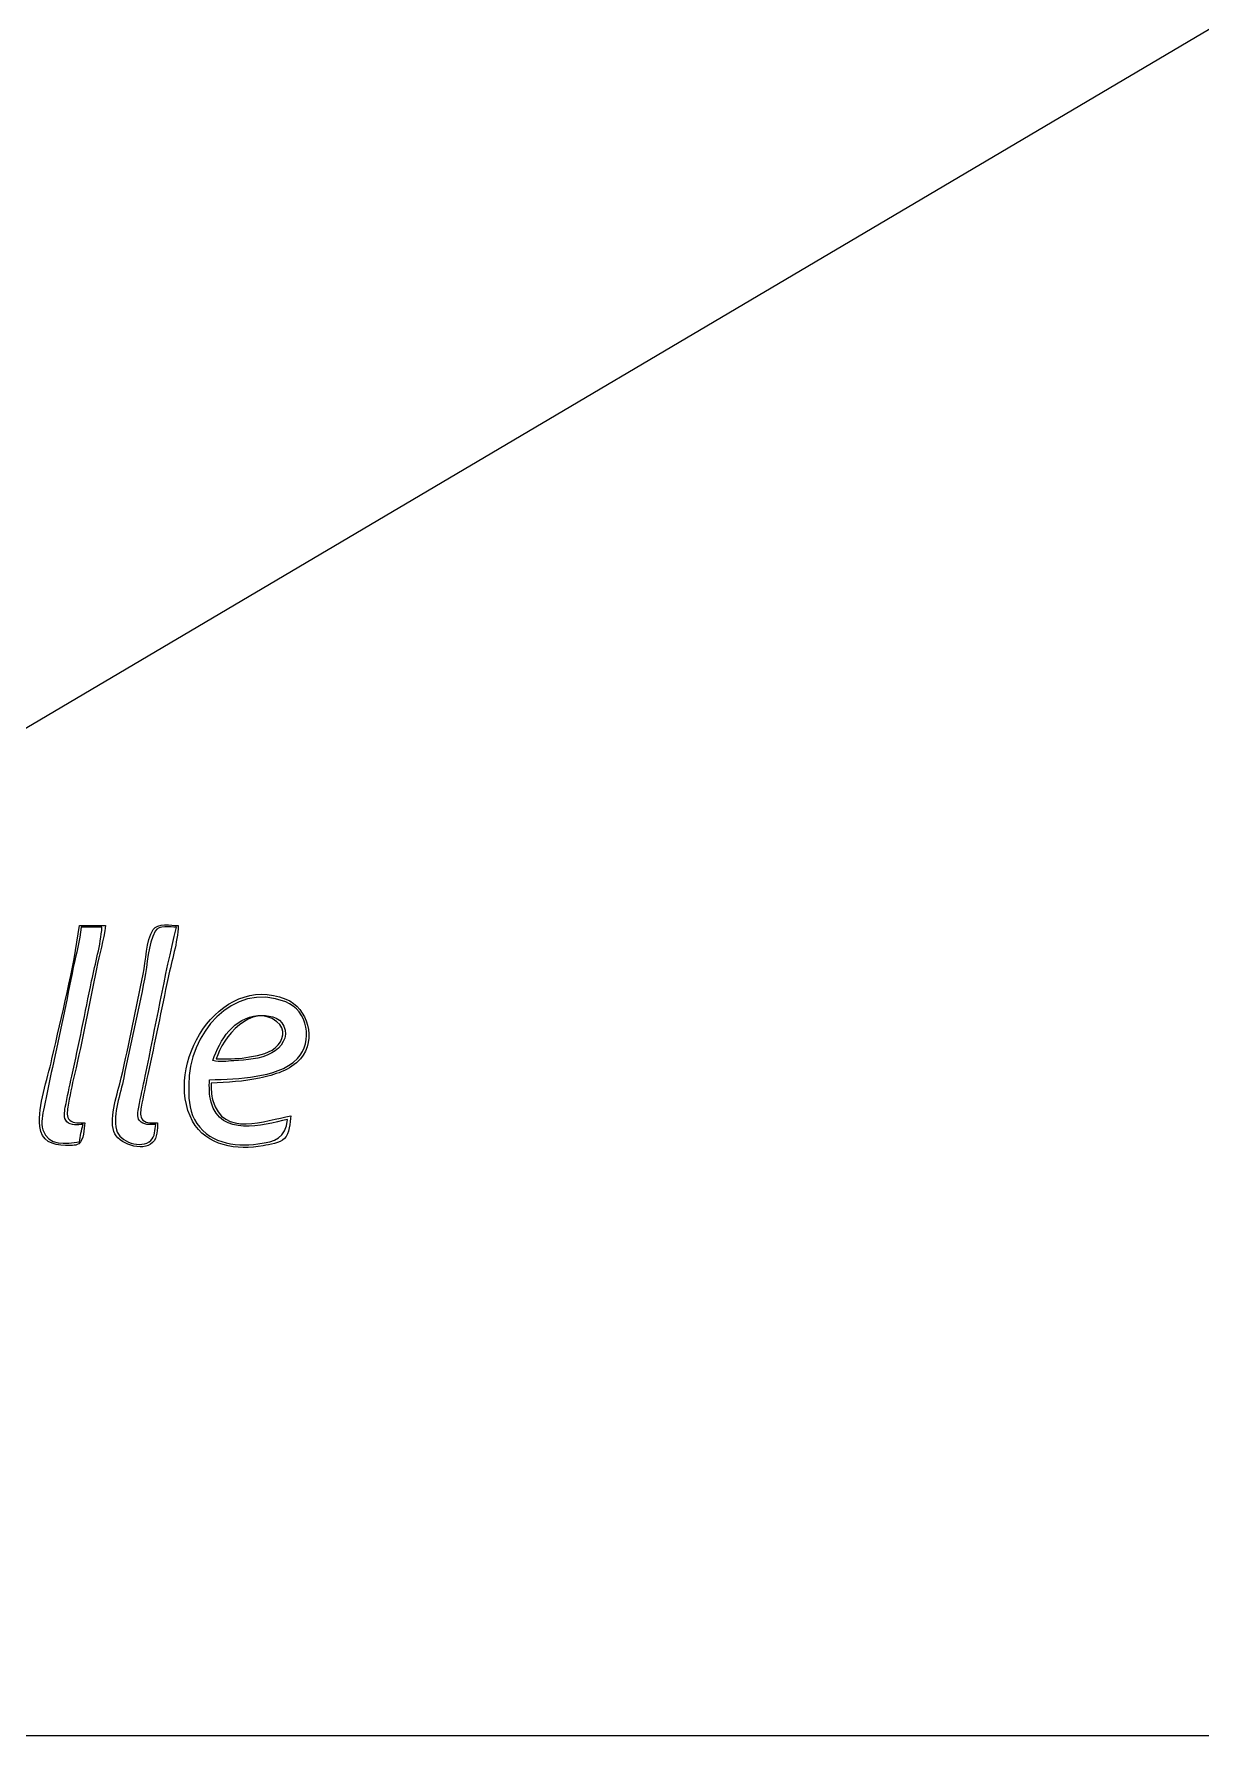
# Model space of a CAD drawing. Header units: millimetres. Extents: x -440 to 440, y -260 to 260.
# Drawn here: x -309.1 to -220, y -260 to -130 of the extents above; entities that cross this region are included whole.
import ezdxf

# ---------------------------------------------------------------- set-up
doc = ezdxf.new("R2010")
doc.units = ezdxf.units.MM
doc.layers.get('0').update_dxf_attribs({"linetype": 'CONTINUOUS'})

msp = doc.modelspace()

# ---------------------------------------------------------------- linework, layer by layer
for p, q in [((440, 260), (-440, -260)), ((-305.65, -198.09), (-303.66, -198.09)), ((-303.93, -198.22), (-305.52, -198.22)), ((440, -260), (-440, -260))]:
    msp.add_line(p, q)
for points in [[(-307.75, -208.28), (-307, -204.93), (-306.11, -201.49), (-305.65, -198.09)], [(-305.52, -198.22), (-305.6, -199.25), (-305.92, -200.26), (-306.12, -201.27)], [(-304.72, -202.32), (-304.44, -200.97), (-304.04, -199.6), (-303.93, -198.22)], [(-303.66, -198.09), (-303.81, -199.21), (-304.13, -200.29), (-304.35, -201.4)], [(-300.78, -201.8), (-300.57, -200.81), (-300.57, -199.26), (-300.03, -198.4)], [(-299.87, -198.53), (-300.42, -199.51), (-300.46, -201.09), (-300.68, -202.19)], [(-300.62, -209.6), (-299.84, -205.81), (-299.16, -201.98), (-298.24, -198.22)], [(-300.03, -198.4), (-299.71, -197.88), (-298.63, -198.09), (-298.11, -198.09)], [(-298.24, -198.22), (-298.71, -198.22), (-299.59, -198.05), (-299.87, -198.53)], [(-298.11, -198.09), (-298.16, -199.41), (-298.6, -200.77), (-298.87, -202.06)], [(-306.12, -201.27), (-306.63, -203.83), (-307.14, -206.39), (-307.72, -208.94)], [(-304.35, -201.4), (-304.88, -204.09), (-305.41, -206.79), (-306.03, -209.47)], [(-306.23, -209.6), (-305.7, -207.18), (-305.22, -204.75), (-304.72, -202.32)], [(-302.46, -209.73), (-301.85, -207.1), (-301.34, -204.44), (-300.78, -201.8)], [(-300.68, -202.19), (-301.19, -204.71), (-301.76, -207.21), (-302.27, -209.73)], [(-298.87, -202.06), (-299.4, -204.53), (-299.89, -207), (-300.43, -209.47)], [(-297.01, -213.04), (-299.29, -208.79), (-294.99, -201.66), (-289.9, -203.71)], [(-289.9, -203.93), (-294.05, -202.3), (-297.31, -206.48), (-297.31, -210.26)], [(-290.58, -205.44), (-292.49, -203.93), (-294.75, -206.66), (-295.2, -208.28)], [(-289.9, -203.71), (-288.19, -204.4), (-287.54, -206.81), (-288.77, -208.27)], [(-289.01, -208.26), (-287.77, -206.95), (-288.21, -204.59), (-289.9, -203.93)], [(-295.46, -208.41), (-294.92, -206.82), (-293.87, -205.13), (-292.02, -204.98)], [(-292.02, -204.98), (-291.29, -204.92), (-290.37, -205.02), (-290.04, -205.78)], [(-290.04, -205.78), (-289.66, -206.62), (-290.23, -207.42), (-290.96, -207.83)], [(-290.7, -207.43), (-290.05, -206.89), (-289.85, -206.01), (-290.58, -205.44)], [(-290.96, -207.83), (-291.87, -208.33), (-292.87, -208.35), (-293.87, -208.42)], [(-292.95, -208.18), (-292.17, -208.05), (-291.33, -207.95), (-290.7, -207.43)], [(-308.68, -213.44), (-308.82, -211.79), (-308.11, -209.88), (-307.75, -208.28)], [(-307.72, -208.94), (-307.95, -209.95), (-308.14, -210.97), (-308.35, -211.98)], [(-293.87, -208.42), (-294.44, -208.46), (-294.9, -208.57), (-295.46, -208.41)], [(-295.2, -208.28), (-294.44, -208.28), (-293.69, -208.3), (-292.95, -208.18)], [(-292.15, -209.61), (-291.08, -209.43), (-289.78, -209.09), (-289.01, -208.26)], [(-288.77, -208.27), (-289.52, -209.16), (-290.79, -209.51), (-291.89, -209.75)], [(-306.73, -211.98), (-306.59, -211.18), (-306.41, -210.39), (-306.23, -209.6)], [(-306.03, -209.47), (-306.22, -210.3), (-306.4, -211.14), (-306.54, -211.98)], [(-303.03, -213.83), (-303.39, -212.67), (-302.72, -210.88), (-302.46, -209.73)], [(-302.27, -209.73), (-302.51, -210.96), (-303.12, -212.44), (-302.82, -213.7)], [(-301.12, -211.98), (-300.97, -211.18), (-300.79, -210.4), (-300.62, -209.6)], [(-300.43, -209.47), (-300.61, -210.3), (-300.79, -211.14), (-300.94, -211.98)], [(-297.31, -210.26), (-297.31, -211.18), (-297.31, -212.08), (-296.87, -212.91)], [(-295.6, -211.58), (-295.76, -211.02), (-295.73, -210.44), (-295.73, -209.87)], [(-295.73, -209.87), (-294.52, -209.87), (-293.35, -209.81), (-292.15, -209.61)], [(-291.89, -209.75), (-293.08, -210.01), (-294.38, -210.08), (-295.59, -210.13)], [(-295.59, -210.13), (-295.59, -210.58), (-295.59, -211.02), (-295.47, -211.45)], [(-289.77, -212.91), (-291.68, -213.35), (-294.86, -214.26), (-295.6, -211.58)], [(-295.47, -211.45), (-294.68, -214.32), (-291.46, -212.97), (-289.51, -212.64)], [(-308.35, -211.98), (-308.46, -212.55), (-308.63, -213.13), (-308.45, -213.7)], [(-306.61, -213.09), (-306.89, -212.8), (-306.8, -212.34), (-306.73, -211.98)], [(-306.54, -211.98), (-306.59, -212.31), (-306.66, -212.71), (-306.39, -212.96)], [(-305.38, -213.3), (-305.76, -213.3), (-306.32, -213.39), (-306.61, -213.09)], [(-306.39, -212.96), (-306.1, -213.23), (-305.61, -213.17), (-305.25, -213.17)], [(-305.25, -213.17), (-305.29, -213.64), (-305.3, -214.46), (-305.71, -214.76)], [(-301.06, -213), (-301.29, -212.7), (-301.19, -212.31), (-301.12, -211.98)], [(-300.94, -211.98), (-300.99, -212.3), (-301.06, -212.7), (-300.81, -212.96)], [(-299.83, -213.3), (-300.24, -213.3), (-300.78, -213.36), (-301.06, -213)], [(-300.81, -212.96), (-300.53, -213.24), (-300.05, -213.17), (-299.69, -213.17)], [(-299.69, -213.17), (-299.7, -213.64), (-299.69, -214.32), (-300.06, -214.68)], [(-291.62, -214.92), (-293.57, -215.29), (-295.99, -214.94), (-297.01, -213.04)], [(-296.87, -212.91), (-295.94, -214.68), (-293.84, -215.03), (-292.02, -214.78)], [(-292.02, -214.78), (-290.69, -214.59), (-289.89, -214.36), (-289.77, -212.91)], [(-289.51, -212.64), (-289.57, -213.13), (-289.61, -214.01), (-289.98, -214.36)], [(-306.71, -214.89), (-307.7, -214.89), (-308.58, -214.56), (-308.68, -213.44)], [(-308.45, -213.7), (-308.05, -214.97), (-306.68, -214.76), (-305.65, -214.63)], [(-305.65, -214.63), (-305.59, -214.18), (-305.5, -213.74), (-305.38, -213.3)], [(-300.06, -214.68), (-300.82, -215.43), (-302.74, -214.76), (-303.03, -213.83)], [(-302.82, -213.7), (-302.6, -214.62), (-300.92, -215.2), (-300.19, -214.51)], [(-300.19, -214.51), (-299.89, -214.23), (-299.88, -213.68), (-299.83, -213.3)], [(-289.98, -214.36), (-290.37, -214.74), (-291.12, -214.82), (-291.62, -214.92)], [(-305.71, -214.76), (-305.98, -214.95), (-306.4, -214.89), (-306.71, -214.89)]]:
    msp.add_open_spline(points, degree=3)

doc.saveas('drawing.dxf')
